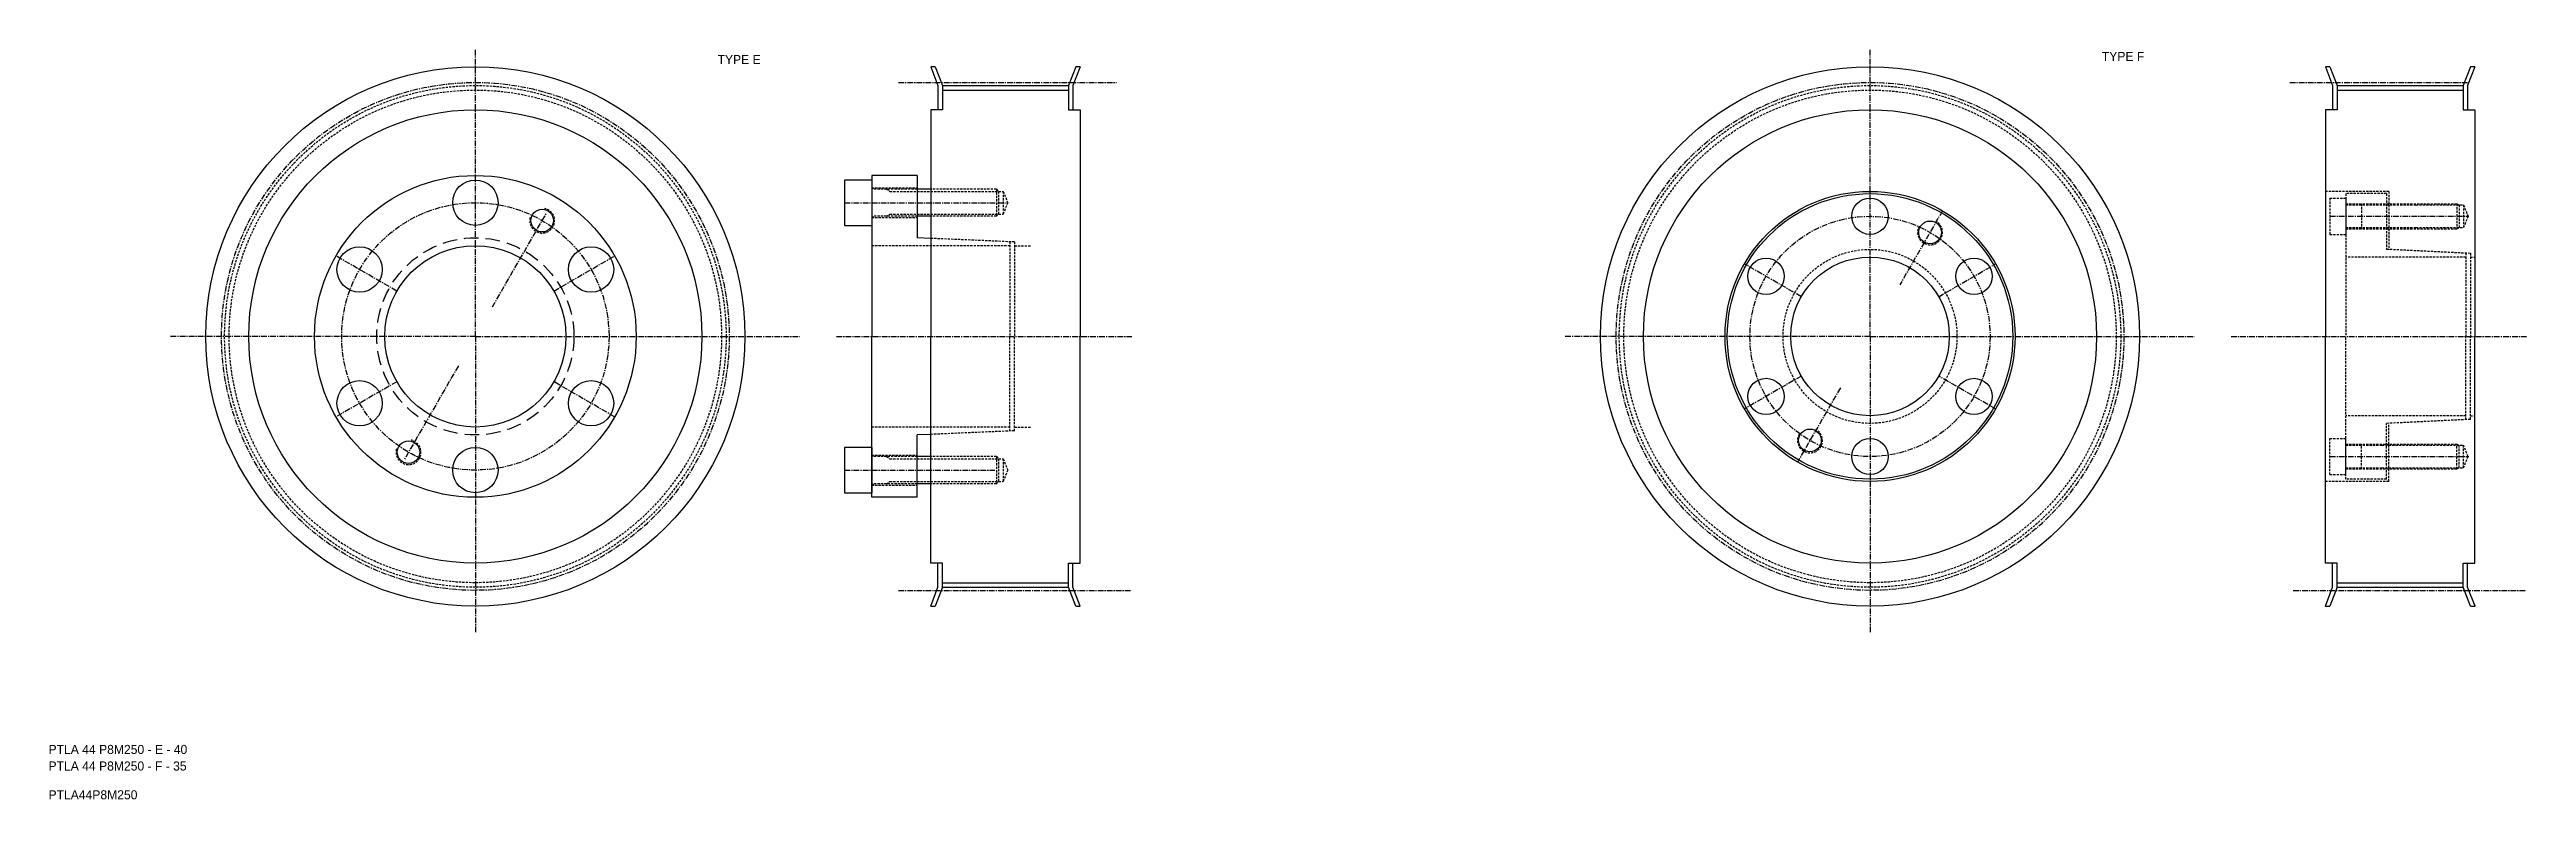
# Model space of a CAD drawing. Extents: x -264 to 282, y 877 to 1042.
import ezdxf

# ---------------------------------------------------------------- set-up
doc = ezdxf.new("R2010")
doc.units = 0
for name, pattern in [('CENTER', [2, 1.25, -0.25, 0.25, -0.25]), ('DASHED', [0.75, 0.5, -0.25]), ('HIDDEN2', [4.7625, 3.175, -1.5875])]:
    doc.linetypes.add(name, pattern=pattern)
doc.layers.get('0').update_dxf_attribs({"linetype": 'CONTINUOUS'})
doc.layers.add('CENTER', color=1, linetype='CENTER')

msp = doc.modelspace()

# ---------------------------------------------------------------- linework, layer by layer
at = {"color": 7, "linetype": 'CONTINUOUS'}
for p, q in [((-68.7, 1038.41), (-69.7, 1038.41)), ((-69.7, 1038.41), (-68.1, 1034.25)), ((-68.7, 1038.41), (-67.1, 1034.25)), ((-68.1, 1034.25), (-68.1, 1028.91)), ((-67.1, 1034.25), (-39.3, 1034.25)), ((-67.1, 1034.25), (-67.1, 1028.91)), ((-67.1, 1033.25), (-39.3, 1033.25)), ((-37.7, 1038.41), (-39.3, 1034.25)), ((-39.3, 1034.25), (-39.3, 1028.91)), ((-36.7, 1038.41), (-38.3, 1034.25)), ((-38.3, 1034.25), (-38.3, 1028.91)), ((-36.7, 1038.41), (-37.7, 1038.41)), ((238.1, 1038.41), (239.7, 1034.25)), ((239.1, 1038.41), (238.1, 1038.41)), ((239.1, 1038.41), (240.7, 1034.25)), ((239.7, 1034.25), (239.7, 1028.91)), ((240.7, 1034.25), (240.7, 1028.91)), ((240.7, 1034.25), (268.5, 1034.25)), ((240.7, 1033.25), (268.5, 1033.25)), ((270.1, 1038.41), (268.5, 1034.25)), ((268.5, 1034.25), (268.5, 1028.91)), ((271.1, 1038.41), (269.5, 1034.25)), ((269.5, 1034.25), (269.5, 1028.91)), ((271.1, 1038.41), (270.1, 1038.41)), ((-67.1, 1028.91), (-69.7, 1028.91)), ((-69.7, 1028.91), (-69.7, 978.91)), ((-39.3, 1028.91), (-38.3, 1028.91)), ((-38.8, 1028.91), (-36.7, 1028.91)), ((-36.7, 1028.91), (-36.7, 978.91)), ((238.1, 1028.91), (238.1, 978.91)), ((240.7, 1028.91), (238.1, 1028.91)), ((239.7, 1029.15), (239.7, 1028.91)), ((240.7, 1029.15), (240.7, 1028.91)), ((268.5, 1029.15), (268.5, 1028.91)), ((268.5, 1028.91), (269.5, 1028.91)), ((269, 1028.91), (271.1, 1028.91)), ((269.5, 1029.15), (269.5, 1028.91)), ((271.1, 1028.91), (271.1, 978.91)), ((-82.7, 1013.41), (-88.7, 1013.41)), ((-88.7, 1013.41), (-88.7, 1003.41)), ((-82.7, 1014.41), (-82.7, 978.91)), ((-72.7, 1014.41), (-82.7, 1014.41)), ((-82.7, 1013.41), (-82.7, 998.41)), ((-82.7, 1013.41), (-82.7, 1011.81)), ((-82.7, 1011.81), (-82.7, 1005.01)), ((-72.7, 1014.41), (-72.7, 1000.66)), ((-69.7, 1011.41), (-72.7, 1011.41)), ((-88.7, 1003.41), (-82.7, 1003.41)), ((-82.7, 1005.01), (-82.7, 1003.41)), ((-69.7, 1005.41), (-72.7, 1005.41)), ((-69.7, 1000.53), (-72.7, 1000.66)), ((-82.7, 943.41), (-82.7, 978.91)), ((-69.7, 928.91), (-69.7, 978.91)), ((-36.7, 928.91), (-36.7, 978.91)), ((238.1, 928.91), (238.1, 978.91)), ((271.1, 928.91), (271.1, 978.91)), ((-69.7, 957.29), (-72.7, 957.16)), ((-72.7, 943.41), (-72.7, 957.16)), ((-82.7, 954.41), (-88.7, 954.41)), ((-88.7, 954.41), (-88.7, 944.41)), ((-82.7, 954.41), (-82.7, 952.81)), ((-82.7, 952.81), (-82.7, 946.01)), ((-69.7, 952.41), (-72.7, 952.41)), ((-82.7, 946.01), (-82.7, 944.41)), ((-69.7, 946.41), (-72.7, 946.41)), ((-88.7, 944.41), (-82.7, 944.41)), ((-72.7, 943.41), (-82.7, 943.41)), ((-67.1, 928.91), (-69.7, 928.91)), ((-68.1, 923.57), (-68.1, 928.91)), ((-67.1, 923.57), (-67.1, 928.91)), ((-67.1, 924.57), (-39.3, 924.57)), ((-39.3, 928.91), (-38.3, 928.91)), ((-39.3, 923.57), (-39.3, 928.91)), ((-38.8, 928.91), (-36.7, 928.91)), ((-38.3, 923.57), (-38.3, 928.91)), ((240.7, 928.91), (238.1, 928.91)), ((239.7, 923.57), (239.7, 928.91)), ((240.7, 923.57), (240.7, 928.91)), ((240.7, 924.57), (268.5, 924.57)), ((268.5, 928.91), (269.5, 928.91)), ((268.5, 923.57), (268.5, 928.91)), ((269, 928.91), (271.1, 928.91)), ((269.5, 923.57), (269.5, 928.91)), ((-69.7, 919.41), (-68.1, 923.57)), ((-69.7, 919.41), (-68.7, 919.41)), ((-67.1, 923.57), (-68.7, 919.41)), ((-67.1, 923.57), (-39.3, 923.57)), ((-37.7, 919.41), (-39.3, 923.57)), ((-36.68, 919.41), (-38.3, 923.57)), ((-37.7, 919.41), (-36.68, 919.41)), ((238.1, 919.41), (239.7, 923.57)), ((238.1, 919.41), (239.1, 919.41)), ((240.7, 923.57), (239.1, 919.41)), ((240.7, 923.57), (268.5, 923.57)), ((270.1, 919.41), (268.5, 923.57)), ((271.13, 919.41), (269.5, 923.57)), ((270.1, 919.41), (271.13, 919.41))]:
    msp.add_line(p, q, dxfattribs=at)
at = {"color": 3, "linetype": 'DASHED'}
for p, q in [((-82.7, 1011.81), (-82.3, 1011.41)), ((-82.7, 1011.71), (-72.7, 1011.71)), ((-72.7, 1011.41), (-82.3, 1011.41)), ((-79.45, 1011.41), (-78.7, 1010.91)), ((-55.2, 1011.41), (-69.7, 1011.41)), ((-55.2, 1011.41), (-55.2, 1005.41)), ((-55.2, 1011.41), (-54.7, 1010.91)), ((-79.45, 1005.41), (-78.7, 1005.91)), ((-78.7, 1010.91), (-72.7, 1010.91)), ((-78.7, 1005.91), (-72.7, 1005.91)), ((-72.7, 1010.91), (-53.7, 1010.91)), ((-72.7, 1005.91), (-53.7, 1005.91)), ((-55.2, 1005.41), (-54.7, 1005.91)), ((-54.7, 1010.91), (-54.7, 1005.91)), ((-53.7, 1010.91), (-52.7, 1008.41)), ((-53.7, 1010.91), (-53.7, 1005.91)), ((-52.7, 1008.41), (-53.7, 1005.91)), ((252.1, 1010.91), (238.1, 1010.91)), ((239.1, 1009.41), (239.1, 1001.41)), ((239.1, 1009.41), (242.6, 1009.41)), ((242.6, 1010.41), (242.6, 978.91)), ((251.6, 1010.41), (242.6, 1010.41)), ((242.6, 1009.41), (242.6, 1001.41)), ((242.6, 1008.16), (251.6, 1008.16)), ((242.6, 1007.91), (251.6, 1007.91)), ((246.1, 1008.16), (246.1, 1002.66)), ((251.6, 1010.41), (251.6, 998.11)), ((251.6, 1008.16), (267.1, 1008.16)), ((251.6, 1007.91), (258.1, 1007.91)), ((252.1, 1010.91), (252.1, 998.11)), ((258.1, 1007.91), (268.6, 1007.91)), ((267.1, 1008.16), (267.1, 1002.66)), ((267.1, 1008.16), (267.6, 1007.91)), ((267.6, 1007.91), (267.6, 1002.91)), ((268.6, 1007.91), (268.6, 1002.91)), ((268.6, 1007.91), (269.6, 1005.41)), ((-82.7, 1005.01), (-82.3, 1005.41)), ((-82.7, 1005.11), (-72.7, 1005.11)), ((-72.7, 1005.41), (-82.3, 1005.41)), ((-55.2, 1005.41), (-69.7, 1005.41)), ((-51.2, 999.74), (-69.7, 1000.53)), ((239.1, 1001.41), (242.6, 1001.41)), ((242.6, 1002.91), (251.6, 1002.91)), ((242.6, 1002.66), (251.6, 1002.66)), ((251.6, 1002.91), (258.1, 1002.91)), ((251.6, 1002.66), (267.1, 1002.66)), ((258.1, 1002.91), (268.6, 1002.91)), ((267.1, 1002.66), (267.6, 1002.91)), ((269.6, 1005.41), (268.6, 1002.91)), ((-52.2, 998.91), (-82.7, 998.91)), ((-52.2, 999.83), (-52.2, 978.91)), ((-51.2, 999.78), (-51.2, 978.91)), ((-51.2, 998.91), (-47.7, 998.91)), ((-51.2, 998.91), (-51.2, 998.91)), ((269.1, 996.41), (242.6, 996.41)), ((258.1, 997.79), (251.6, 998.11)), ((270.1, 997.21), (258.1, 997.79)), ((269.1, 997.3), (269.1, 978.91)), ((270.1, 997.26), (270.1, 978.91)), ((270.1, 996.41), (271.1, 996.41)), ((-52.2, 957.99), (-52.2, 978.91)), ((-51.2, 958.03), (-51.2, 978.91)), ((242.6, 947.41), (242.6, 978.91)), ((269.1, 960.51), (269.1, 978.91)), ((270.1, 960.56), (270.1, 978.91)), ((-52.2, 958.91), (-82.7, 958.91)), ((-51.2, 958.08), (-69.7, 957.29)), ((-51.2, 958.91), (-47.7, 958.91)), ((269.1, 961.41), (242.6, 961.41)), ((258.1, 960.02), (251.6, 959.71)), ((251.6, 947.41), (251.6, 959.71)), ((252.1, 946.91), (252.1, 959.71)), ((270.1, 960.61), (258.1, 960.02)), ((270.1, 961.41), (271.1, 961.41)), ((-82.7, 952.81), (-82.3, 952.41)), ((-82.7, 952.71), (-72.7, 952.71)), ((-72.7, 952.41), (-82.3, 952.41)), ((-79.45, 952.41), (-78.7, 951.91)), ((-78.7, 951.91), (-72.7, 951.91)), ((-72.7, 951.91), (-53.7, 951.91)), ((-55.2, 952.41), (-69.7, 952.41)), ((-55.2, 952.41), (-55.2, 946.41)), ((-55.2, 952.41), (-54.7, 951.91)), ((-54.7, 951.91), (-54.7, 946.91)), ((-53.7, 951.91), (-53.7, 946.91)), ((-53.7, 951.91), (-52.7, 949.41)), ((239.1, 956.41), (242.6, 956.41)), ((239.1, 948.41), (239.1, 956.41)), ((242.6, 948.41), (242.6, 956.41)), ((242.6, 955.16), (251.6, 955.16)), ((242.6, 954.91), (250.6, 954.91)), ((246.1, 949.66), (246.1, 955.16)), ((250.6, 954.91), (258.1, 954.91)), ((251.6, 955.16), (267.1, 955.16)), ((258.1, 954.91), (268.6, 954.91)), ((267.1, 955.16), (267.6, 954.91)), ((267.1, 949.66), (267.1, 955.16)), ((267.6, 949.91), (267.6, 954.91)), ((268.6, 949.91), (268.6, 954.91)), ((269.6, 952.41), (268.6, 954.91)), ((268.6, 949.91), (269.6, 952.41)), ((-82.7, 946.01), (-82.3, 946.41)), ((-82.7, 946.11), (-72.7, 946.11)), ((-72.7, 946.41), (-82.3, 946.41)), ((-79.45, 946.41), (-78.7, 946.91)), ((-78.7, 946.91), (-72.7, 946.91)), ((-72.7, 946.91), (-53.7, 946.91)), ((-55.2, 946.41), (-69.7, 946.41)), ((-55.2, 946.41), (-54.7, 946.91)), ((-52.7, 949.41), (-53.7, 946.91)), ((252.1, 946.91), (238.1, 946.91)), ((239.1, 948.41), (242.6, 948.41)), ((242.6, 949.91), (250.6, 949.91)), ((242.6, 949.66), (251.6, 949.66)), ((251.6, 947.41), (242.6, 947.41)), ((250.6, 949.91), (258.1, 949.91)), ((251.6, 949.66), (267.1, 949.66)), ((258.1, 949.91), (268.6, 949.91)), ((267.1, 949.66), (267.6, 949.91))]:
    msp.add_line(p, q, dxfattribs=at)
at = {"color": 3, "linetype": 'HIDDEN2'}
msp.add_line((-52.7, 1008.41), (-52.7, 1008.41), dxfattribs=at)
at = {"color": 1, "linetype": 'CENTER'}
for p, q in [((153.61, 1006.62), (144.16, 990.26)), ((-187.51, 988.91), (-200.94, 996.66)), ((122.46, 987.66), (109.9, 994.91)), ((-139.45, 961.16), (-152.87, 968.91)), ((165.32, 962.91), (152.77, 970.16)), ((131.06, 967.56), (121.61, 951.2))]:
    msp.add_line(p, q, dxfattribs=at)
at = {"color": 7, "linetype": 'CONTINUOUS'}
for centre, radius in [((-170.19, 978.91), 59.5), ((137.61, 978.91), 59.5), ((-170.19, 978.91), 50), ((137.61, 978.91), 50), ((-170.19, 978.91), 35.5), ((-170.19, 1008.41), 5), ((-155.44, 1004.46), 2.5), ((137.61, 978.91), 32), ((137.61, 978.91), 31.5), ((137.61, 1005.41), 4), ((150.86, 1001.86), 2.5), ((-195.74, 993.66), 5), ((-170.19, 978.91), 20), ((-144.64, 993.66), 5), ((114.66, 992.16), 4), ((137.61, 978.91), 17.5), ((160.56, 992.16), 4), ((-195.74, 964.16), 5), ((-144.64, 964.16), 5), ((114.66, 965.66), 4), ((160.56, 965.66), 4), ((124.36, 955.96), 2.5), ((-184.94, 953.36), 2.5), ((-170.19, 949.41), 5), ((137.61, 952.41), 4)]:
    msp.add_circle(centre, radius, dxfattribs=at)
at = {"color": 1, "linetype": 'CENTER'}
for centre, radius in [((-170.19, 978.91), 56.02), ((137.61, 978.91), 56.02), ((-170.19, 978.91), 29.5), ((137.61, 978.91), 26.5)]:
    msp.add_circle(centre, radius, dxfattribs=at)
at = {"color": 3, "linetype": 'DASHED'}
for centre, radius in [((-170.19, 978.91), 55.34), ((-170.19, 978.91), 54.34), ((137.61, 978.91), 55.34), ((137.61, 978.91), 54.34), ((137.61, 978.91), 19.2)]:
    msp.add_circle(centre, radius, dxfattribs=at)
at = {"color": 3, "linetype": 'HIDDEN2'}
msp.add_circle((-170.19, 978.91), 21.75, dxfattribs=at)
at = {"color": 3, "linetype": 'DASHED'}
for centre, start, end in [((-155.44, 1004.46), 165, 77), ((150.86, 1001.86), 150, 62), ((124.36, 955.96), 150, 62), ((-184.94, 953.36), 165, 77)]:
    msp.add_arc(centre, 2.75, start, end, dxfattribs=at)
at = {"layer": 'CENTER', "color": 1, "linetype": 'CENTER'}
for p, q in [((-170.19, 978.91), (-170.19, 1042.19)), ((-170.19, 978.91), (-170.19, 1042.19)), ((137.61, 978.91), (137.61, 1042.19)), ((-76.83, 1034.93), (-28.72, 1034.93)), ((230.23, 1034.93), (269.58, 1034.93)), ((-166.44, 985.4), (-154.44, 1006.19)), ((-88.7, 1008.41), (-52.7, 1008.41)), ((239.1, 1005.41), (269.78, 1005.41)), ((-152.87, 988.91), (-139.45, 996.66)), ((152.77, 987.66), (165.32, 994.91)), ((-170.19, 978.91), (-237.66, 978.91)), ((-170.19, 978.91), (-237.66, 978.91)), ((-170.19, 978.91), (-98.66, 978.91)), ((-170.19, 978.91), (-170.19, 913.63)), ((-170.19, 978.91), (-98.66, 978.91)), ((-170.19, 978.91), (-170.19, 913.63)), ((-90.49, 978.91), (-25.32, 978.91)), ((137.61, 978.91), (70.14, 978.91)), ((137.61, 978.91), (209.14, 978.91)), ((137.61, 978.91), (137.61, 913.63)), ((217.31, 978.91), (282.49, 978.91)), ((-187.51, 968.91), (-200.94, 961.16)), ((-173.94, 972.41), (-185.94, 951.63)), ((122.46, 970.16), (109.9, 962.91)), ((239.1, 952.41), (269.78, 952.41)), ((239.1, 952.41), (269.78, 952.41)), ((-88.7, 949.41), (-55.52, 949.41)), ((-76.83, 922.88), (-25.32, 922.88)), ((230.97, 922.88), (282.49, 922.88))]:
    msp.add_line(p, q, dxfattribs=at)

# ---------------------------------------------------------------- texts
at = {"color": 7, "linetype": 'CONTINUOUS'}
for s, p in [('TYPE E', (-116.73, 1038.98)), ('TYPE F', (188.78, 1039.68)), ('PTLA 44 P8M250 - E - 40', (-264.39, 886.79)), ('PTLA 44 P8M250 - F - 35', (-264.39, 883.14)), ('PTLA44P8M250', (-264.39, 876.79))]:
    msp.add_text(s, height=2, dxfattribs=at).set_placement(p)

doc.saveas('drawing.dxf')
